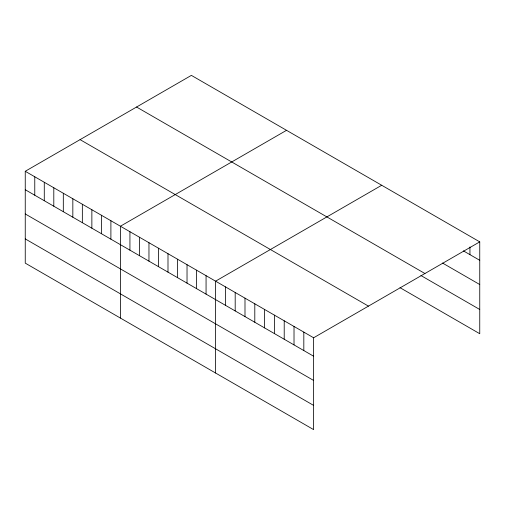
<?xml version="1.0" encoding="UTF-8"?>
<svg xmlns="http://www.w3.org/2000/svg" width="505" height="505" viewBox="0 0 505 505"><rect width="100%" height="100%" fill="white"/><g stroke="black" fill="none" stroke-linecap="round" stroke-linejoin="round"><path stroke-width="0.76" d="M25.25 171.283L313.624 337.776L313.624 429.622L25.25 263.13L25.25 171.283L191.376 75.378L479.75 241.87L479.75 333.717L400.004 287.673M286.537 130.315L120.417 226.227L120.417 318.074M381.704 185.259L215.578 281.171L215.578 373.018M313.624 337.776L479.75 241.87M463.407 250.878L479.75 260.309M442.494 263.023L479.75 284.536M136.552 107.028L424.932 273.521M420.924 275.528L479.75 309.489M80.068 139.632L368.448 306.125M25.25 189.728L313.624 356.221M25.25 213.95L313.624 380.442M25.25 238.909L313.624 405.401M469.947 246.964L469.947 254.653M303.821 332.12L303.821 350.558M294.017 326.457L294.017 344.902M284.214 320.795L284.214 339.24M274.411 315.133L274.411 333.578M264.601 309.477L264.601 327.915M254.798 303.814L254.798 322.259M244.994 298.152L244.994 316.597M235.191 292.49L235.191 310.935M225.382 286.834L225.382 305.272M206.065 275.673L206.065 294.118M196.546 270.181L196.546 288.626M187.027 264.689L187.027 283.128M177.514 259.191L177.514 277.636M167.995 253.699L167.995 272.144M158.482 248.207L158.482 266.646M148.962 242.709L148.962 261.154M139.449 237.217L139.449 255.663M129.93 231.719L129.93 250.164M110.898 220.736L110.898 239.174M101.379 215.237L101.379 233.682M91.866 209.745L91.866 228.191M82.347 204.254L82.347 222.692M72.834 198.755L72.834 217.2M63.314 193.264L63.314 211.709M53.801 187.765L53.801 206.21M44.282 182.273L44.282 200.719M34.769 176.782L34.769 195.22"/></g></svg>
